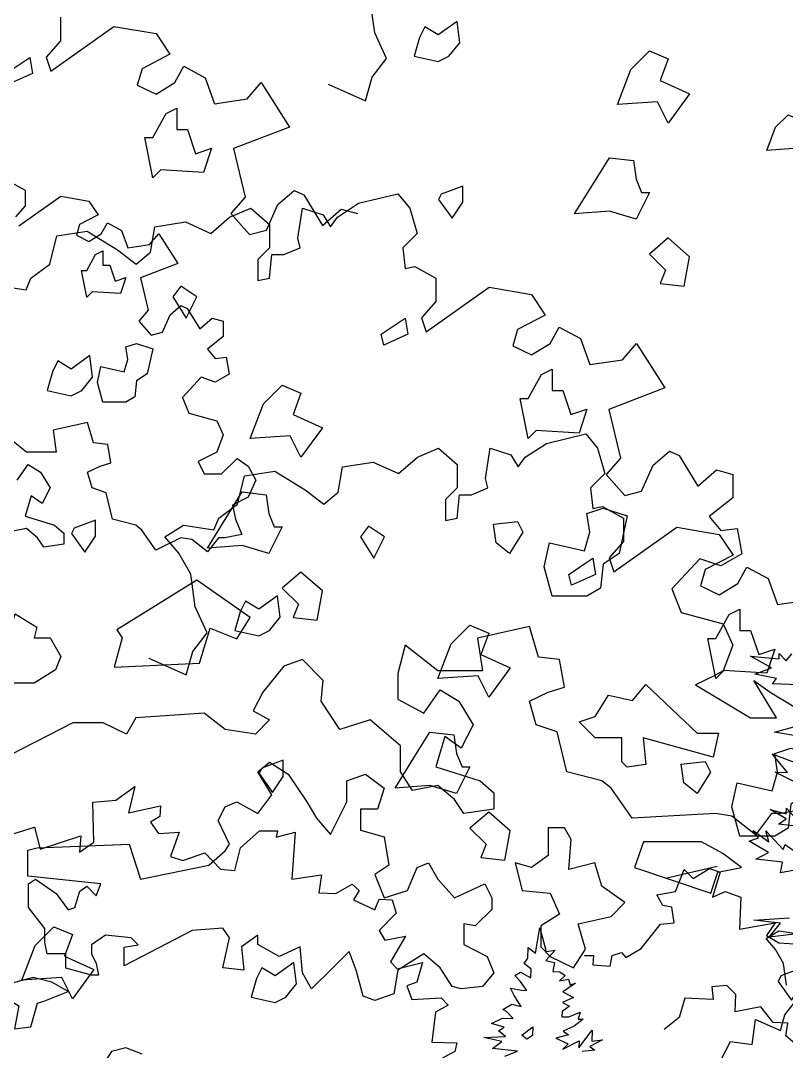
# Model space of a CAD drawing. Header units: inches. Extents: x 11.9 to 85.3, y 21.1 to 37.4.
# Drawn here: x 30.743 to 31.252, y 22.593 to 23.279 of the extents above; entities that cross this region are included whole.
import ezdxf

# ---------------------------------------------------------------- set-up
doc = ezdxf.new("R2010")
doc.units = ezdxf.units.IN
doc.header["$MEASUREMENT"] = 0
doc.layers.add('CAY', color=94, linetype='Continuous')
doc.layers.add('CAY-3', color=61, linetype='Continuous')

# ---------------------------------------------------------------- blocks, each defined once
blk = doc.blocks.new('A$C76451831')
at = {"layer": 'CAY'}
for p, q in [((1479.9, 1929.8), (1538.3, 1944)), ((1538.3, 1944), (1555.9, 1922.7)), ((1448.6, 1909.2), (1479.9, 1929.8)), ((1288.9, 1909.2), (1320.1, 1922.7)), ((1320.1, 1922.7), (1347.8, 1898.6)), ((1389.7, 1877.9), (1396.8, 1922.7)), ((1396.8, 1922.7), (1427.4, 1912.7)), ((1427.4, 1912.7), (1438, 1895)), ((1555.9, 1922.7), (1566.6, 1885)), ((1171.5, 1857.3), (1178, 1895)), ((1178, 1895), (1223.4, 1902.1)), ((1223.4, 1902.1), (1261.1, 1885)), ((1261.1, 1885), (1288.9, 1909.2)), ((1347.8, 1898.6), (1347.8, 1863.8)), ((1438, 1895), (1448.6, 1909.2)), ((1022.3, 1839.6), (1033, 1881.5)), ((1033, 1881.5), (1077.8, 1888.5)), ((1077.8, 1888.5), (1122.6, 1860.8)), ((1566.6, 1885), (1545.3, 1863.8)), ((1347.8, 1863.8), (1330.7, 1846.6)), ((1369, 1853.7), (1393.2, 1863.8)), ((1393.2, 1863.8), (1389.7, 1877.9)), ((1545.3, 1863.8), (1548.9, 1833.1)), ((1122.6, 1860.8), (1150.3, 1839.6)), ((1150.3, 1839.6), (1171.5, 1857.3)), ((1347.8, 1818.9), (1351.4, 1853.7)), ((1351.4, 1853.7), (1369, 1853.7)), ((994.6, 1818.9), (1022.3, 1839.6)), ((1330.7, 1846.6), (1330.7, 1815.4)), ((1548.9, 1833.1), (1563, 1836)), ((1563, 1836), (1594.3, 1818.9)), ((987.6, 1801.8), (994.6, 1818.9)), ((1330.7, 1815.4), (1347.8, 1818.9)), ((1594.3, 1818.9), (1594.3, 1784.1)), ((915, 1791.2), (942.7, 1808.3)), ((942.7, 1808.3), (987.6, 1801.8)), ((1580.1, 1739.3), (1673.3, 1805.4)), ((1673.3, 1805.4), (1735.8, 1794.7)), ((935.7, 1767), (915, 1791.2)), ((1735.8, 1794.7), (1756.4, 1764.1)), ((1594.3, 1784.1), (1573, 1759.9)), ((953.4, 1735.8), (935.7, 1767)), ((1573, 1759.9), (1580.1, 1739.3)), ((1756.4, 1764.1), (1715.1, 1742.8)), ((1715.1, 1742.8), (1708.1, 1718.6)), ((1763.5, 1722.2), (1777.1, 1746.4)), ((1777.1, 1746.4), (1808.3, 1729.3)), ((959.8, 1687.4), (953.4, 1735.8)), ((1808.3, 1729.3), (1822.5, 1690.9)), ((1708.1, 1718.6), (1735.8, 1705.1)), ((1735.8, 1705.1), (1763.5, 1722.2)), ((1822.5, 1690.9), (1870.8, 1698)), ((977.5, 1649), (959.8, 1687.4)), ((956.3, 1621.3), (977.5, 1649)), ((946.3, 1586.5), (956.3, 1621.3)), ((890.9, 1611.3), (946.3, 1586.5)), ((3244, 1530.4), (3237.5, 1578.7)), ((2778.6, 1553.2), (2778.6, 1518.4)), ((2764.5, 1473.6), (2857.6, 1539.7)), ((2857.6, 1539.7), (2920.1, 1529)), ((2920.1, 1529), (2940.8, 1498.4)), ((3261.7, 1492), (3244, 1530.4)), ((2778.6, 1518.4), (2757.4, 1494.2)), ((2940.8, 1498.4), (2899.5, 1477.1)), ((2757.4, 1494.2), (2764.5, 1473.6)), ((3240.4, 1464.3), (3261.7, 1492)), ((2899.5, 1477.1), (2892.4, 1452.9)), ((2947.9, 1456.5), (2961.4, 1480.7)), ((2961.4, 1480.7), (2992.7, 1463.6)), ((2892.4, 1452.9), (2920.1, 1439.4)), ((2920.1, 1439.4), (2947.9, 1456.5)), ((2992.7, 1463.6), (3006.8, 1425.2)), ((3055.2, 1432.3), (3075.8, 1456.5)), ((3075.8, 1456.5), (3117.7, 1390.4)), ((3175, 1454.3), (3230.4, 1429.5)), ((3230.4, 1429.5), (3240.4, 1464.3)), ((3006.8, 1425.2), (3055.2, 1432.3)), ((3117.7, 1390.4), (3035.1, 1358.6)), ((3035.1, 1358.6), (3052.2, 1286.6)), ((1732.8, 1302.8), (1656.2, 1285.1)), ((3052.2, 1286.6), (3031, 1262.4)), ((3831.9, 373.1), (3807.8, 341.8)), ((3846.1, 373.1), (3831.9, 373.1)), ((3883.8, 380.2), (3846.1, 373.1))]:
    blk.add_line(p, q, dxfattribs=at)
for points in [[(1240.2, 1791.1), (1216.4, 1806.9), (1204.5, 1791.1), (1224.3, 1759.4)], [(1537.1, 1751.5), (1548.9, 1759.4), (1552.9, 1735.6), (1517.3, 1719.8), (1513.3, 1735.6)], [(1085.8, 1672.3), (1081.8, 1704), (1054.1, 1684.2), (1034.3, 1696), (1026.4, 1680.2), (1018.5, 1652.5), (1054.1, 1644.6), (1069.9, 1652.5)], [(1750.8, 1676.2), (1766.7, 1684.2), (1766.7, 1652.5), (1782.5, 1652.5), (1794.4, 1616.8), (1818.1, 1624.8), (1806.3, 1589.1), (1742.9, 1593.1), (1731.1, 1581.2), (1719.2, 1640.6), (1731.1, 1640.6)], [(1339.1, 1632.7), (1366.8, 1660.4), (1394.5, 1648.5), (1382.7, 1616.8), (1426.2, 1597), (1394.5, 1553.5), (1378.7, 1585.2), (1319.3, 1581.2)], [(3369.9, 1515.3), (3365.9, 1547), (3338.2, 1527.2), (3318.4, 1539), (3310.5, 1523.2), (3302.6, 1495.5), (3338.2, 1487.6), (3354, 1495.5)], [(1287.7, 1470.3), (1307.5, 1502), (1343.1, 1498), (1347, 1470.3), (1355, 1450.5), (1366.8, 1450.5), (1347, 1410.9), (1307.5, 1422.8), (1256, 1418.8)], [(3623.3, 1475.7), (3651, 1503.4), (3678.7, 1491.5), (3666.8, 1459.8), (3710.3, 1440), (3678.7, 1396.5), (3662.8, 1428.1), (3603.5, 1424.2)], [(2721.4, 1485.8), (2733.3, 1493.7), (2737.3, 1469.9), (2701.6, 1454.1), (2697.7, 1469.9)], [(1754.8, 1391.1), (1762.7, 1426.7), (1814.2, 1414.8), (1822.1, 1442.6), (1818.1, 1470.3), (1841.9, 1478.2), (1877.5, 1466.3), (1865.7, 1410.9), (1841.9, 1395), (1837.9, 1359.4), (1818.1, 1347.5), (1766.7, 1347.5)], [(1058.5, 1448.2), (1054.5, 1440.3), (1074.3, 1412.6), (1090.2, 1436.3), (1090.2, 1460.1)], [(1683.5, 1426.7), (1679.6, 1454.5), (1715.2, 1458.4), (1723.1, 1442.6), (1703.3, 1410.9)], [(2935.2, 1410.5), (2951, 1418.5), (2951, 1386.8), (2966.9, 1386.8), (2978.8, 1351.1), (3002.5, 1359.1), (2990.6, 1323.4), (2927.3, 1327.4), (2915.4, 1315.5), (2903.5, 1374.9), (2915.4, 1374.9)], [(3837.8, 1390.3), (3856.3, 1408.8), (3874.8, 1400.9), (3866.9, 1379.8), (3895.9, 1366.6), (3874.8, 1337.5), (3864.2, 1358.6), (3824.6, 1356)], [(1418.3, 1311.9), (1426.2, 1355.4), (1394.5, 1383.2), (1366.8, 1359.4), (1390.6, 1335.6), (1382.7, 1315.8)], [(3571.8, 1313.3), (3591.6, 1345), (3627.2, 1341), (3631.2, 1313.3), (3639.1, 1293.5), (3651, 1293.5), (3631.2, 1253.9), (3591.6, 1265.8), (3540.1, 1261.8)], [(3342.6, 1291.2), (3338.7, 1283.3), (3358.5, 1255.6), (3374.3, 1279.3), (3374.3, 1303.1)], [(3702.4, 1154.9), (3710.3, 1198.4), (3678.7, 1226.2), (3651, 1202.4), (3674.7, 1178.6), (3666.8, 1158.8)], [(722.8, 1185.8), (750.5, 1213.5), (778.2, 1201.7), (766.3, 1170), (809.9, 1150.2), (778.2, 1106.6), (762.4, 1138.3), (703, 1134.3)], [(1109.9, 1128.8), (1106, 1160.5), (1078.3, 1140.7), (1058.5, 1152.6), (1050.5, 1136.7), (1042.6, 1109), (1078.3, 1101.1), (1094.1, 1109)], [(1443.6, 1052.7), (1459.9, 1065.3), (1459.5, 1052.2), (1451.1, 1047)]]:
    blk.add_lwpolyline(points, close=True, dxfattribs=at)
for points in [[(677.6, 1347.3), (721.9, 1361), (730.4, 1328.3), (790.5, 1348.3), (788.4, 1324.1), (809.5, 1338.8), (808.4, 1397.9), (842.2, 1401.1), (870.6, 1421.1), (861.1, 1382.1), (908.6, 1392.6), (907.6, 1376.8), (893.8, 1368.4), (905.4, 1351.5), (936, 1353.6), (923.4, 1317.7), (941.3, 1311.4), (974, 1323), (997.2, 1298.7), (1018.3, 1296.6), (1026.7, 1330.4), (1055.2, 1355.7), (1081.6, 1355.7), (1079.5, 1346.2), (1107.9, 1353.6), (1102.7, 1284), (1147, 1290.3), (1142.7, 1263.9), (1168.1, 1262.9), (1192.3, 1276.6), (1202.9, 1267.1), (1194.4, 1253.4), (1226.1, 1238.6), (1232.4, 1254.5), (1251.4, 1253.4), (1257.7, 1233.4), (1232.4, 1208), (1240.8, 1193.3), (1271.4, 1199.6), (1249.3, 1161.6), (1258.8, 1151.1), (1296.7, 1160.6), (1288.3, 1131.1), (1273.5, 1125.8), (1280.9, 1105.7), (1324.2, 1107.9), (1334.7, 1097.3), (1315.7, 1086.8), (1310.4, 1042.5), (1347.4, 1041.4), (1344.2, 1028.7), (1309.4, 1009.8)], [(1738.5, 1015.9), (1752.7, 1043.4), (1784.9, 1039.1), (1789.6, 1076), (1826.6, 1059.5), (1833.2, 1082.7), (1847.4, 1101.2)], [(1835.6, 1126.7), (1831.3, 1159), (1819.5, 1179.8), (1805.7, 1196), (1824.2, 1207.4), (1854.1, 1203)], [(1418.5, 1021.8), (1437.3, 1028.9), (1400.3, 1032.9), (1413.8, 1043.3), (1387.3, 1049.2), (1419.5, 1050.8), (1409, 1059.4), (1417.3, 1064.5), (1398.9, 1070.1), (1415, 1077.7), (1430.9, 1077.2), (1420.8, 1088), (1415.5, 1090.9), (1428.9, 1098.6), (1442.4, 1095.4), (1432.1, 1111.6), (1427, 1122.6), (1443.2, 1119.4), (1450.9, 1119.1), (1441, 1132.6), (1433.1, 1141), (1441.4, 1146.2), (1457, 1137.5), (1457.5, 1150.6), (1447.3, 1159.1), (1452.6, 1167.1), (1453.1, 1182.9), (1463.7, 1174.4), (1470.5, 1211.8), (1479.7, 1176.6), (1492.9, 1178.8), (1479.2, 1163.4), (1492.2, 1160.3), (1489.5, 1147.2), (1499.9, 1146.8), (1507.9, 1141.1), (1499.4, 1133.3), (1512.7, 1135.5), (1515.1, 1127.3), (1523.3, 1129.7), (1504.3, 1117.2), (1519.9, 1108.5), (1503.8, 1101.4), (1514, 1095.6), (1503.3, 1087.8), (1503, 1080.1), (1513.4, 1079.7), (1530, 1086.9), (1526.9, 1076.5), (1534.6, 1076.3), (1521.1, 1065.9), (1505, 1058.7), (1512.5, 1053), (1493.8, 1048.2), (1512, 1039.9), (1504.1, 1032), (1528.5, 1044.3), (1528.1, 1033.9), (1547.6, 1060), (1547.1, 1043.7), (1563, 1045.8), (1544.1, 1036.1), (1551.6, 1030.3), (1532.9, 1028.3)], [(3881.7, 196.4), (3828.5, 190.1), (3845, 210.9), (3805.3, 215), (3858.5, 218.6)], [(3906.5, 296.7), (3844.9, 285.2), (3848.2, 301.4), (3808.5, 305.5), (3827.4, 315.3), (3798.5, 332.2), (3812.3, 337.1), (3804.5, 348.3), (3827.9, 331.1), (3823.1, 347.6), (3848.9, 320), (3851.8, 327.6), (3867.3, 316.6)], [(3876.8, 353.5), (3842, 357.4), (3853.2, 365.2), (3829.6, 379.1), (3853.4, 372.9), (3853.7, 381), (3874.2, 359)], [(3870.8, 417.6), (3837, 434.6), (3855.6, 434), (3832.5, 461.5), (3871.9, 447)], [(3876, 486.8), (3836.3, 493.6), (3868.4, 502.9)], [(3870.5, 564), (3833.4, 565.3), (3839.1, 573.3), (3807.2, 579.8), (3831.5, 589.4), (3800.4, 606.4), (3842.9, 602.6), (3843.1, 610.3), (3853.2, 599.5), (3861.7, 609.7)], [(881.2, 1024.5), (856.9, 1034), (835.8, 1028.7), (815.8, 997.1)]]:
    blk.add_lwpolyline(points, dxfattribs=at)
at = {"layer": 'CAY-3'}
for p, q in [((3100.6, 1276), (3124.7, 1296.6)), ((3124.7, 1296.6), (3138.9, 1290.1)), ((3138.9, 1290.1), (3166.6, 1244.7)), ((3220.2, 1277.6), (3278.5, 1291.8)), ((3278.5, 1291.8), (3296.2, 1270.6)), ((3029.1, 1257), (3060.4, 1270.6)), ((3060.4, 1270.6), (3088.1, 1246.4)), ((3083.5, 1237.6), (3100.6, 1276)), ((3130, 1225.7), (3137, 1270.6)), ((3137, 1270.6), (3167.7, 1260.5)), ((3166.6, 1244.7), (3194.3, 1268.9)), ((3188.9, 1257), (3220.2, 1277.6)), ((3194.3, 1268.9), (3218.5, 1262.4)), ((3296.2, 1270.6), (3306.9, 1232.8)), ((3001.4, 1232.8), (3029.1, 1257)), ((3031, 1262.4), (3058.7, 1231.2)), ((3167.7, 1260.5), (3178.3, 1242.8)), ((3178.3, 1242.8), (3188.9, 1257)), ((2911.8, 1205.1), (2918.3, 1242.8)), ((2918.3, 1242.8), (2963.7, 1249.9)), ((2963.7, 1249.9), (3001.4, 1232.8)), ((3058.7, 1231.2), (3083.5, 1237.6)), ((3088.1, 1246.4), (3088.1, 1211.6)), ((2762.6, 1187.4), (2773.2, 1229.3)), ((2773.2, 1229.3), (2818.1, 1236.4)), ((2818.1, 1236.4), (2862.9, 1208.6)), ((3133.5, 1211.6), (3130, 1225.7)), ((3306.9, 1232.8), (3285.6, 1211.6)), ((2862.9, 1208.6), (2890.6, 1187.4)), ((3088.1, 1211.6), (3071, 1194.5)), ((3109.3, 1201.6), (3133.5, 1211.6)), ((3285.6, 1211.6), (3289.2, 1180.9)), ((2890.6, 1187.4), (2911.8, 1205.1)), ((3071, 1194.5), (3071, 1163.2)), ((3088.1, 1166.8), (3091.6, 1201.6)), ((3091.6, 1201.6), (3109.3, 1201.6)), ((2734.9, 1166.8), (2762.6, 1187.4)), ((3289.2, 1180.9), (3303.3, 1183.9)), ((3303.3, 1183.9), (3334.6, 1166.8)), ((2727.8, 1149.6), (2734.9, 1166.8)), ((3071, 1163.2), (3088.1, 1166.8)), ((3334.6, 1166.8), (3334.6, 1131.9)), ((2683, 1156.1), (2727.8, 1149.6)), ((3320.4, 1087.1), (3413.6, 1153.2)), ((3413.6, 1153.2), (3476.1, 1142.6)), ((3334.6, 1131.9), (3313.3, 1107.8)), ((3476.1, 1142.6), (3496.7, 1111.9)), ((3313.3, 1107.8), (3320.4, 1087.1)), ((3496.7, 1111.9), (3455.4, 1090.7)), ((3455.4, 1090.7), (3448.4, 1066.5)), ((3503.8, 1070), (3517.3, 1094.2)), ((3517.3, 1094.2), (3548.6, 1077.1)), ((3476.1, 1052.9), (3503.8, 1070)), ((3548.6, 1077.1), (3562.7, 1038.8)), ((3611.1, 1045.8), (3631.7, 1070)), ((3631.7, 1070), (3673.6, 1003.9)), ((3448.4, 1066.5), (3476.1, 1052.9)), ((3562.7, 1038.8), (3611.1, 1045.8)), ((3673.6, 1003.9), (3591, 972.1)), ((3591, 972.1), (3608.1, 900.1)), ((3656.5, 889.5), (3680.7, 910.2)), ((3680.7, 910.2), (3694.8, 903.7)), ((3694.8, 903.7), (3722.5, 858.3)), ((3608.1, 900.1), (3586.9, 875.9)), ((3639.4, 851.2), (3656.5, 889.5)), ((3586.9, 875.9), (3614.6, 844.7)), ((3722.5, 858.3), (3750.2, 882.4)), ((3750.2, 882.4), (3774.4, 875.9)), ((3774.4, 875.9), (3774.4, 841.1)), ((3614.6, 844.7), (3639.4, 851.2)), ((3774.4, 841.1), (3739.6, 813.4)), ((3739.6, 813.4), (3756.7, 792.8)), ((3756.7, 792.8), (3780.9, 795.7)), ((3780.9, 795.7), (3788, 758)), ((3725.5, 750.9), (3684.2, 706.1)), ((3756.7, 740.3), (3725.5, 750.9)), ((3788, 758), (3756.7, 740.3)), ((3684.2, 706.1), (3697.8, 671.3)), ((3697.8, 671.3), (3760.3, 654.2)), ((3473.1, 650.6), (3396.5, 632.9)), ((3486.7, 605.2), (3473.1, 650.6)), ((3760.3, 654.2), (3774.4, 622.9)), ((3396.5, 632.9), (3403.5, 584.6)), ((3289.2, 622.9), (3278.5, 581)), ((3337.5, 584.6), (3289.2, 622.9)), ((3774.4, 622.9), (3760.3, 584.6)), ((3137, 601.7), (3109.3, 591.6)), ((3167.7, 570.4), (3137, 601.7)), ((3517.9, 601.7), (3486.7, 605.2)), ((3525, 560.4), (3517.9, 601.7)), ((3109.3, 591.6), (3078.1, 553.3)), ((3278.5, 581), (3278.5, 542.7)), ((3403.5, 584.6), (3337.5, 584.6)), ((3760.3, 584.6), (3746.7, 577.5)), ((3164.8, 539.7), (3167.7, 570.4)), ((3746.7, 577.5), (3719, 563.9)), ((3839, 515.2), (3805.7, 570.4)), ((3805.7, 570.4), (3829.8, 553.3)), ((3078.1, 553.3), (3063.9, 525.6)), ((3316.9, 522), (3341, 556.8)), ((3341, 556.8), (3368.8, 539.7)), ((3473.1, 539.7), (3500.8, 553.3)), ((3500.8, 553.3), (3525, 560.4)), ((3719, 563.9), (3800.7, 515.2)), ((3829.8, 553.3), (3915.1, 501.1)), ((3192.5, 497.8), (3164.8, 539.7)), ((3278.5, 542.7), (3316.9, 522)), ((3368.8, 539.7), (3390, 504.9)), ((3483.1, 504.9), (3473.1, 539.7)), ((2991.4, 522), (2890.2, 514.9)), ((3022.7, 497.8), (2991.4, 522)), ((3063.9, 525.6), (3088.1, 512)), ((2797, 507.9), (2685, 450.4)), ((2841.8, 507.9), (2797, 507.9)), ((2876.6, 490.8), (2841.8, 507.9)), ((2890.2, 514.9), (2876.6, 490.8)), ((3088.1, 512), (3067.5, 490.8)), ((3237.3, 512), (3192.5, 497.8)), ((3282.1, 473.7), (3237.3, 512)), ((3390, 504.9), (3372.3, 470.1)), ((3514.4, 494.3), (3483.1, 504.9)), ((3800.7, 515.2), (3839, 515.2)), ((3067.5, 490.8), (3022.7, 497.8)), ((3528.5, 435.3), (3514.4, 494.3)), ((3282.1, 435.3), (3282.1, 473.7)), ((3348.1, 487.2), (3334.6, 442.4)), ((3372.3, 470.1), (3348.1, 487.2)), ((3071, 435.3), (3088.1, 449.5)), ((3088.1, 449.5), (3115.8, 431.8)), ((3091.6, 401.1), (3071, 435.3)), ((3115.8, 431.8), (3143.5, 390.5)), ((3202.5, 421.8), (3230.2, 431.8)), ((3230.2, 431.8), (3257.9, 411.1)), ((3299.8, 407.6), (3282.1, 435.3)), ((3334.6, 442.4), (3400, 421.8)), ((3580.4, 421.8), (3528.5, 435.3)), ((3202.5, 390.5), (3202.5, 421.8)), ((3337.5, 414.7), (3299.8, 407.6)), ((3362.3, 394), (3337.5, 414.7)), ((3400, 421.8), (3420.6, 404.1)), ((3594, 411.1), (3580.4, 421.8)), ((3071, 373.4), (3091.6, 401.1)), ((3257.9, 411.1), (3247.9, 379.9)), ((3420.6, 404.1), (3420.6, 379.9)), ((3625.2, 366.3), (3594, 411.1)), ((3012, 362.8), (3022.7, 383.4)), ((3022.7, 383.4), (3039.8, 390.5)), ((3039.8, 390.5), (3071, 373.4)), ((3143.5, 390.5), (3157.7, 366.3)), ((3178.3, 342.1), (3202.5, 390.5)), ((3375.8, 373.4), (3362.3, 394)), ((3223.1, 379.9), (3223.1, 348.6)), ((3247.9, 379.9), (3223.1, 379.9)), ((3420.6, 379.9), (3375.8, 373.4)), ((3748.8, 373.1), (3625.2, 366.3)), ((3773, 369.5), (3748.8, 373.1)), ((3807.8, 341.8), (3773, 369.5)), ((3029.1, 328), (3012, 362.8)), ((3157.7, 366.3), (3178.3, 342.1)), ((3223.1, 348.6), (3257.9, 338.6)), ((3257.9, 338.6), (3265, 296.7)), ((2730.4, 318.9), (2744, 322.4)), ((2744, 322.4), (2880.2, 328)), ((2880.2, 328), (2897.3, 276)), ((3022.7, 317.9), (3029.1, 328)), ((2730.4, 280.5), (2730.4, 318.9)), ((2998.5, 296.7), (3022.7, 317.9)), ((2897.3, 276), (2998.5, 296.7)), ((3265, 296.7), (3244.4, 283.1)), ((3292.7, 259), (3306.9, 293.2)), ((3306.9, 293.2), (3323.9, 300.2)), ((3323.9, 300.2), (3337.5, 276.1)), ((2838.3, 269), (2730.4, 280.5)), ((2731, 269), (2741.6, 276)), ((2741.6, 276), (2772.3, 254.8)), ((3244.4, 283.1), (3257.9, 248.3)), ((3337.5, 276.1), (3362.3, 248.3)), ((2731, 234.2), (2731, 269)), ((2807.1, 258.3), (2817.7, 265.4)), ((2817.7, 265.4), (2831.2, 251.3)), ((2831.2, 251.3), (2838.3, 269)), ((3362.3, 248.3), (3407.1, 269)), ((3407.1, 269), (3417.7, 248.3)), ((2772.3, 254.8), (2790, 230.6)), ((2800, 234.2), (2807.1, 258.3)), ((3257.9, 248.3), (3292.7, 259)), ((3417.7, 248.3), (3417.7, 231.2)), ((2755.2, 202.9), (2731, 234.2)), ((2790, 230.6), (2800, 234.2)), ((3417.7, 231.2), (3392.9, 207)), ((2755.2, 182.3), (2755.2, 202.9)), ((2973.7, 200), (2873.1, 147.5)), ((3019.1, 203.5), (2973.7, 200)), ((3029.1, 189.3), (3019.1, 203.5)), ((3375.8, 210), (3375.8, 179.3)), ((3392.9, 207), (3375.8, 210)), ((2845.4, 192.9), (2824.7, 178.7)), ((2883.1, 189.3), (2845.4, 192.9)), ((2893.7, 178.7), (2883.1, 189.3)), ((3019.1, 144.5), (3029.1, 189.3)), ((3071, 192.9), (3046.8, 175.8)), ((3071, 179.3), (3071, 192.9)), ((2758.7, 165.1), (2755.2, 182.3)), ((2824.7, 178.7), (2824.7, 165.1)), ((2873.1, 175.2), (2893.7, 178.7)), ((2873.1, 147.5), (2873.1, 175.2)), ((3046.8, 175.8), (3050.4, 141)), ((3102.3, 161.6), (3071, 179.3)), ((3133.5, 175.8), (3102.3, 161.6)), ((3137, 137.4), (3133.5, 175.8)), ((3206, 168.7), (3181.9, 144.5)), ((3216.6, 141), (3206, 168.7)), ((3375.8, 179.3), (3410.6, 161.6)), ((2786.4, 165.1), (2758.7, 165.1)), ((2786.4, 143.9), (2786.4, 165.1)), ((2824.7, 165.1), (2831.2, 151)), ((3316.9, 165.2), (3278.5, 141)), ((3341, 144.5), (3316.9, 165.2)), ((3410.6, 161.6), (3420.6, 137.4)), ((2824.7, 133.9), (2786.4, 143.9)), ((2831.2, 151), (2834.8, 133.9)), ((3050.4, 141), (3019.1, 144.5)), ((3181.9, 144.5), (3150.6, 113.3)), ((3226.7, 102.6), (3216.6, 141)), ((3278.5, 141), (3272.1, 106.2)), ((3358.7, 116.8), (3341, 144.5)), ((2834.8, 133.9), (2824.7, 133.9)), ((3150.6, 113.3), (3137, 137.4)), ((3420.6, 137.4), (3403.5, 116.8)), ((3372.3, 113.3), (3358.7, 116.8)), ((3403.5, 116.8), (3372.3, 113.3)), ((3244.4, 96.1), (3226.7, 102.6)), ((3272.1, 106.2), (3244.4, 96.1))]:
    blk.add_line(p, q, dxfattribs=at)
for points in [[(6586.8, 1153.4), (6607.6, 1142), (6607.6, 1118.8), (6593.5, 1102.7)], [(6598.2, 1088.9), (6660.3, 1132.9), (6702, 1125.9), (6715.7, 1105.4), (6688.2, 1091.2), (6683.5, 1075.1), (6702, 1066.1), (6720.4, 1077.5), (6729.5, 1093.6), (6750.3, 1082.2), (6759.7, 1056.6), (6792, 1061.4), (6805.7, 1077.5), (6833.6, 1033.4), (6778.6, 1012.2), (6790, 964.2), (6775.9, 948.1), (6794.3, 927.3), (6810.8, 931.6), (6822.2, 957.2), (6838.4, 970.9), (6847.8, 966.6), (6866.3, 936.3), (6884.7, 952.4), (6900.9, 948.1), (6900.9, 924.9), (6877.7, 906.4), (6889.1, 892.7), (6905.2, 894.6), (6909.9, 869.5), (6889.1, 857.7), (6868.2, 864.7), (6840.7, 834.9), (6849.8, 811.7), (6891.4, 800.2), (6900.9, 779.4), (6891.4, 753.8), (6882.4, 749.1), (6863.9, 740.1), (6872.9, 721.6), (6898.5, 721.6), (6921.7, 744.4), (6937.8, 733), (6949.2, 712.2), (6937.8, 687), (6914.6, 675.2), (6919.3, 654.4), (6928.4, 631.5), (6903.2, 626.8), (6893.8, 626.8), (6877.7, 606), (6854.5, 624.5), (6838.4, 626.8), (6801.4, 608.3), (6780.6, 638.2), (6771.5, 645.3), (6736.9, 654.4), (6727.5, 693.7), (6706.7, 700.8), (6700, 724), (6718.5, 733), (6734.6, 737.7), (6729.9, 765.3), (6709, 767.6), (6700, 797.9), (6648.9, 786.1), (6653.6, 753.8), (6609.6, 753.8), (6577.4, 779.4)], [(6595.8, 712.2), (6611.9, 735.4), (6630.4, 724), (6644.6, 700.8), (6632.8, 677.6), (6616.7, 689), (6607.6, 659.1), (6651.2, 645.3), (6665, 633.5), (6665, 617.4), (6635.1, 613.1), (6626.1, 626.8), (6609.6, 640.6), (6584.4, 635.9)], [(138.9, 705.6), (152.6, 705.6), (151.5, 691.9), (176.9, 689.8), (180, 705.6), (193.7, 709.9), (200.1, 702.5), (223.3, 716.2), (251.7, 752), (271.8, 754.2), (268.6, 777.4), (254.9, 779.5), (246.5, 795.3), (273.9, 800.6), (286.5, 833.3), (300.3, 819.5), (324.5, 834.3), (340.3, 829), (328.7, 792.1), (347.7, 800.6), (370.9, 792.1), (368.8, 744.7), (421.5, 754.2), (408.9, 735.2), (426.8, 724.6), (457.4, 722.5)], [(451.1, 574.9), (437.4, 586.5), (440.5, 605.4), (418.4, 606.5), (400.5, 629.7), (362.5, 622.3), (363.5, 647.6), (349.8, 661.3), (327.7, 659.2), (329.8, 640.3), (287.6, 642.4), (279.2, 613.9), (257, 596)]]:
    blk.add_lwpolyline(points, dxfattribs=at)
for points in [[(2980.4, 1138.9), (2956.7, 1154.8), (2944.8, 1138.9), (2964.6, 1107.2)], [(3277.4, 1099.3), (3289.2, 1107.2), (3293.2, 1083.5), (3257.6, 1067.6), (3253.6, 1083.5)], [(2826, 1020.1), (2822.1, 1051.8), (2794.4, 1032), (2774.6, 1043.9), (2766.7, 1028), (2758.7, 1000.3), (2794.4, 992.4), (2810.2, 1000.3)], [(6712, 1046.9), (6722.6, 1052.1), (6722.6, 1031), (6733.1, 1031), (6741, 1007.2), (6756.9, 1012.5), (6748.9, 988.8), (6706.7, 991.4), (6698.8, 983.5), (6690.9, 1023.1), (6698.8, 1023.1)], [(3491.1, 1024.1), (3507, 1032), (3507, 1000.3), (3522.8, 1000.3), (3534.7, 964.7), (3558.4, 972.6), (3546.6, 936.9), (3483.2, 940.9), (3471.3, 929), (3459.5, 988.4), (3471.3, 988.4)], [(3079.4, 980.5), (3107.1, 1008.2), (3134.8, 996.3), (3123, 964.7), (3166.5, 944.9), (3134.8, 901.3), (3119, 933), (3059.6, 929)], [(6714.6, 856.8), (6719.9, 880.5), (6754.2, 872.6), (6759.5, 891.1), (6756.9, 909.6), (6772.7, 914.8), (6796.5, 906.9), (6788.5, 870), (6772.7, 859.4), (6770.1, 835.6), (6756.9, 827.7), (6722.6, 827.7)], [(3027.9, 818.1), (3047.7, 849.8), (3083.4, 845.8), (3087.3, 818.1), (3095.2, 798.3), (3107.1, 798.3), (3087.3, 758.7), (3047.7, 770.6), (2996.3, 766.6)], [(3495.1, 738.9), (3503, 774.6), (3554.5, 762.7), (3562.4, 790.4), (3558.4, 818.1), (3582.2, 826), (3617.8, 814.2), (3605.9, 758.7), (3582.2, 742.9), (3578.2, 707.2), (3558.4, 695.3), (3507, 695.3)], [(2798.8, 796), (2794.8, 788.1), (2814.6, 760.4), (2830.5, 784.1), (2830.5, 807.9)], [(3423.8, 774.6), (3419.9, 802.3), (3455.5, 806.2), (3463.4, 790.4), (3443.6, 758.7)], [(3039.8, 632), (3059.6, 663.7), (2980.4, 719.1), (2862.1, 645.5), (2870, 633.6), (2858.2, 590.1), (2984.4, 596.3), (3000.2, 647.8)], [(3158.6, 659.7), (3166.5, 703.3), (3134.8, 731), (3107.1, 707.2), (3130.9, 683.5), (3123, 663.7)], [(430.1, 675.3), (426.1, 667.3), (445.9, 639.6), (461.7, 663.4), (461.7, 687.1)], [(2739.4, 633.6), (2763.2, 633.6), (2779, 605.9), (2771.1, 586.1), (2739.4, 566.3), (2691.9, 566.3), (2672.1, 590.1), (2668.1, 617.8), (2699.8, 617.8), (2703.8, 641.6), (2711.7, 669.3), (2743.4, 649.5)], [(3570.3, 517.1), (3590.1, 548.8), (3625.7, 540.9), (3645.5, 564.6), (3721.6, 492.2), (3753.2, 492.2), (3745.3, 456.6), (3641.6, 485.4), (3645.5, 445.8), (3617.8, 441.9), (3609.9, 449.8), (3609.9, 485.4), (3570.3, 485.4), (3546.6, 509.2)], [(3535, 335), (3525, 352.1), (3500.8, 352.1), (3500.8, 310.9), (3476.1, 293.2), (3451.9, 300.2), (3462.5, 259), (3503.8, 255.4), (3517.9, 224.1), (3490.2, 207), (3490.2, 175.8), (3503.8, 161.6), (3538.6, 144.5), (3556.3, 172.2), (3545.6, 210), (3594, 220.6), (3614.6, 241.3), (3580.4, 265.4), (3569.8, 300.2), (3531.5, 290.2)], [(3728.2, 331.2), (3642.3, 331.5), (3628.8, 293.2), (3741.7, 255.1), (3752.3, 286.4), (3787.1, 293.5), (3759.4, 314.1)], [(2765.8, 123.3), (2738.1, 130.3), (2699.7, 119.7), (2699.7, 99.1), (2716.8, 88.5), (2710.4, 54.3), (2734.5, 57.2), (2744.6, 92), (2755.2, 95.5), (2790, 109.7)]]:
    blk.add_lwpolyline(points, close=True, dxfattribs=at)

msp = doc.modelspace()

# ---------------------------------------------------------------- block references
at = {"layer": 'CAY', "xscale": 0.0004489089019145984, "yscale": 0.0004489089019145984, "zscale": 0.0004489089019145984}
for p in [(27.77946, 22.65341), (29.52183, 22.5838), (31.05513, 22.34016), (30.42787, 22.13133)]:
    msp.add_blockref('A$C76451831', p, dxfattribs=at)

doc.saveas('drawing.dxf')
